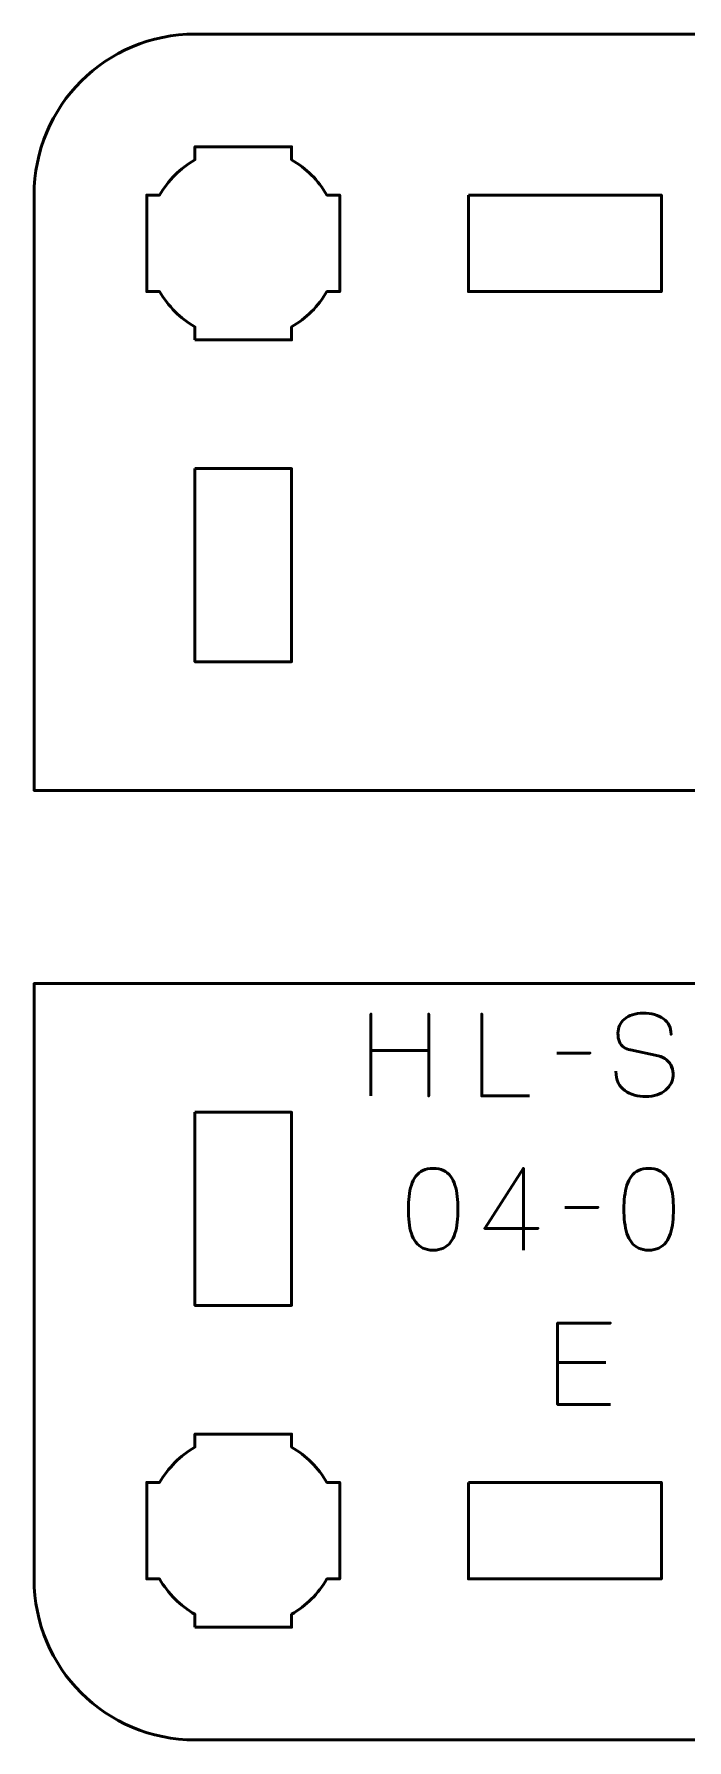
# Model space of a CAD drawing. Header units: centimetres. Extents: x -21.5 to -4.8, y -53.5 to -18.2.
# Drawn here: x -16.15 to -14.12, y -47.5 to -42.2 of the extents above; entities that cross this region are included whole.
import ezdxf

# ---------------------------------------------------------------- set-up
doc = ezdxf.new("R2010")
doc.units = ezdxf.units.CM
doc.header["$MEASUREMENT"] = 0
doc.layers.add('Layer 1', color=7, linetype='Continuous')

msp = doc.modelspace()

# ---------------------------------------------------------------- linework, layer by layer
at = {"layer": 'Layer 1', "lineweight": 53}
for points, knots in [([(-15.64994, -42.19997), (-15.64994, -42.19997), (-5.35004, -42.19997), (-5.35004, -42.19997), (-5.35004, -42.19997), (-5.07304, -42.19997), (-4.84994, -42.42306), (-4.84994, -42.70006), (-4.84994, -42.70006), (-4.84994, -42.70006), (-4.84994, -46.99992), (-4.84994, -46.99992), (-4.84994, -46.99992), (-4.84994, -47.27706), (-5.07304, -47.50002), (-5.35004, -47.50002), (-5.35004, -47.50002), (-5.35004, -47.50002), (-15.64994, -47.50002), (-15.64994, -47.50002), (-15.64994, -47.50002), (-15.92694, -47.50002), (-16.15004, -47.27706), (-16.15004, -46.99992), (-16.15004, -46.99992), (-16.15004, -46.99992), (-16.15004, -45.14998), (-16.15004, -45.14998), (-16.15004, -45.14998), (-16.15004, -45.14998), (-13.34992, -45.14998), (-13.34992, -45.14998), (-13.34992, -45.14998), (-13.34992, -45.14998), (-13.34992, -46.39999), (-13.34992, -46.39999), (-13.34992, -46.39999), (-13.34992, -46.39999), (-6.54992, -46.39999), (-6.54992, -46.39999), (-6.54992, -46.39999), (-6.54992, -45.38821), (-6.54992, -44.31176), (-6.54992, -43.29999), (-6.54992, -43.29999), (-6.54992, -43.29999), (-13.34992, -43.29999), (-13.34992, -43.29999), (-13.34992, -43.29999), (-13.34992, -43.29999), (-13.34992, -44.54998), (-13.34992, -44.54998), (-13.34992, -44.54998), (-13.34992, -44.54998), (-16.15004, -44.54998), (-16.15004, -44.54998), (-16.15004, -44.54998), (-16.15004, -44.54998), (-16.15004, -42.70006), (-16.15004, -42.70006), (-16.15004, -42.70006), (-16.15004, -42.42306), (-15.92694, -42.19997), (-15.64994, -42.19997)], [0, 0, 0, 0, 0.0625, 0.0625, 0.0625, 0.0625, 0.125, 0.125, 0.125, 0.125, 0.1875, 0.1875, 0.1875, 0.1875, 0.25, 0.25, 0.25, 0.25, 0.3125, 0.3125, 0.3125, 0.3125, 0.375, 0.375, 0.375, 0.375, 0.4375, 0.4375, 0.4375, 0.4375, 0.5, 0.5, 0.5, 0.5, 0.5625, 0.5625, 0.5625, 0.5625, 0.625, 0.625, 0.625, 0.625, 0.6875, 0.6875, 0.6875, 0.6875, 0.75, 0.75, 0.75, 0.75, 0.8125, 0.8125, 0.8125, 0.8125, 0.875, 0.875, 0.875, 0.875, 0.9375, 0.9375, 0.9375, 0.9375, 1, 1, 1, 1]), ([(-15.64995, -43.14999), (-15.64995, -43.14999), (-15.64995, -43.10988), (-15.64995, -43.10988), (-15.64995, -43.10988), (-15.69556, -43.08356), (-15.73348, -43.04553), (-15.7598, -43.00006), (-15.7598, -43.00006), (-15.7598, -43.00006), (-15.80002, -43.00006), (-15.80002, -43.00006), (-15.80002, -43.00006), (-15.80002, -43.00006), (-15.80002, -42.84999), (-15.80002, -42.84999), (-15.80002, -42.84999), (-15.80002, -42.84999), (-15.80002, -42.70006), (-15.80002, -42.70006), (-15.80002, -42.70006), (-15.80002, -42.70006), (-15.7598, -42.70006), (-15.7598, -42.70006), (-15.7598, -42.70006), (-15.73348, -42.65444), (-15.69556, -42.61656), (-15.64995, -42.59024), (-15.64995, -42.59024), (-15.64995, -42.59024), (-15.64995, -42.54999), (-15.64995, -42.54999), (-15.64995, -42.54999), (-15.64995, -42.54999), (-15.50002, -42.54999), (-15.50002, -42.54999), (-15.50002, -42.54999), (-15.50002, -42.54999), (-15.34994, -42.54999), (-15.34994, -42.54999), (-15.34994, -42.54999), (-15.34994, -42.54999), (-15.34994, -42.59024), (-15.34994, -42.59024), (-15.34994, -42.59024), (-15.30447, -42.61656), (-15.26644, -42.65444), (-15.24012, -42.70006), (-15.24012, -42.70006), (-15.24012, -42.70006), (-15.20001, -42.70006), (-15.20001, -42.70006), (-15.20001, -42.70006), (-15.20001, -42.70006), (-15.20001, -42.84999), (-15.20001, -42.84999), (-15.20001, -42.84999), (-15.20001, -42.84999), (-15.20001, -43.00006), (-15.20001, -43.00006), (-15.20001, -43.00006), (-15.20001, -43.00006), (-15.24012, -43.00006), (-15.24012, -43.00006), (-15.24012, -43.00006), (-15.26644, -43.04553), (-15.30447, -43.08356), (-15.34994, -43.10988), (-15.34994, -43.10988), (-15.34994, -43.10988), (-15.34994, -43.14999), (-15.34994, -43.14999), (-15.34994, -43.14999), (-15.34994, -43.14999), (-15.50002, -43.14999), (-15.50002, -43.14999), (-15.50002, -43.14999), (-15.50002, -43.14999), (-15.64995, -43.14999), (-15.64995, -43.14999)], [0, 0, 0, 0, 0.05, 0.05, 0.05, 0.05, 0.1, 0.1, 0.1, 0.1, 0.15, 0.15, 0.15, 0.15, 0.2, 0.2, 0.2, 0.2, 0.25, 0.25, 0.25, 0.25, 0.3, 0.3, 0.3, 0.3, 0.35, 0.35, 0.35, 0.35, 0.4, 0.4, 0.4, 0.4, 0.45, 0.45, 0.45, 0.45, 0.5, 0.5, 0.5, 0.5, 0.55, 0.55, 0.55, 0.55, 0.6, 0.6, 0.6, 0.6, 0.65, 0.65, 0.65, 0.65, 0.7, 0.7, 0.7, 0.7, 0.75, 0.75, 0.75, 0.75, 0.8, 0.8, 0.8, 0.8, 0.85, 0.85, 0.85, 0.85, 0.9, 0.9, 0.9, 0.9, 0.95, 0.95, 0.95, 0.95, 1, 1, 1, 1]), ([(-14.79999, -42.70006), (-14.79999, -42.70006), (-14.19999, -42.70006), (-14.19999, -42.70006), (-14.19999, -42.70006), (-14.19999, -42.70006), (-14.19999, -43.00007), (-14.19999, -43.00007), (-14.19999, -43.00007), (-14.19999, -43.00007), (-14.79999, -43.00007), (-14.79999, -43.00007), (-14.79999, -43.00007), (-14.79999, -43.00007), (-14.79999, -42.70006), (-14.79999, -42.70006)], [0, 0, 0, 0, 0.25, 0.25, 0.25, 0.25, 0.5, 0.5, 0.5, 0.5, 0.75, 0.75, 0.75, 0.75, 1, 1, 1, 1]), ([(-15.64994, -43.55001), (-15.64994, -43.55001), (-15.34994, -43.55001), (-15.34994, -43.55001), (-15.34994, -43.55001), (-15.34994, -43.55001), (-15.34994, -44.15002), (-15.34994, -44.15002), (-15.34994, -44.15002), (-15.34994, -44.15002), (-15.64994, -44.15002), (-15.64994, -44.15002), (-15.64994, -44.15002), (-15.64994, -44.15002), (-15.64994, -43.55001), (-15.64994, -43.55001)], [0, 0, 0, 0, 0.25, 0.25, 0.25, 0.25, 0.5, 0.5, 0.5, 0.5, 0.75, 0.75, 0.75, 0.75, 1, 1, 1, 1]), ([(-15.64994, -45.54998), (-15.64994, -45.54998), (-15.34994, -45.54998), (-15.34994, -45.54998), (-15.34994, -45.54998), (-15.34994, -45.54998), (-15.34994, -46.14998), (-15.34994, -46.14998), (-15.34994, -46.14998), (-15.34994, -46.14998), (-15.64994, -46.14998), (-15.64994, -46.14998), (-15.64994, -46.14998), (-15.64994, -46.14998), (-15.64994, -45.54998), (-15.64994, -45.54998)], [0, 0, 0, 0, 0.25, 0.25, 0.25, 0.25, 0.5, 0.5, 0.5, 0.5, 0.75, 0.75, 0.75, 0.75, 1, 1, 1, 1]), ([(-15.64995, -47.14999), (-15.64995, -47.14999), (-15.64995, -47.10988), (-15.64995, -47.10988), (-15.64995, -47.10988), (-15.69556, -47.08356), (-15.73348, -47.04553), (-15.7598, -47.00006), (-15.7598, -47.00006), (-15.7598, -47.00006), (-15.80002, -47.00006), (-15.80002, -47.00006), (-15.80002, -47.00006), (-15.80002, -47.00006), (-15.80002, -46.84999), (-15.80002, -46.84999), (-15.80002, -46.84999), (-15.80002, -46.84999), (-15.80002, -46.70006), (-15.80002, -46.70006), (-15.80002, -46.70006), (-15.80002, -46.70006), (-15.7598, -46.70006), (-15.7598, -46.70006), (-15.7598, -46.70006), (-15.73348, -46.65444), (-15.69556, -46.61656), (-15.64995, -46.59024), (-15.64995, -46.59024), (-15.64995, -46.59024), (-15.64995, -46.54999), (-15.64995, -46.54999), (-15.64995, -46.54999), (-15.64995, -46.54999), (-15.50002, -46.54999), (-15.50002, -46.54999), (-15.50002, -46.54999), (-15.50002, -46.54999), (-15.34994, -46.54999), (-15.34994, -46.54999), (-15.34994, -46.54999), (-15.34994, -46.54999), (-15.34994, -46.59024), (-15.34994, -46.59024), (-15.34994, -46.59024), (-15.30447, -46.61656), (-15.26644, -46.65444), (-15.24012, -46.70006), (-15.24012, -46.70006), (-15.24012, -46.70006), (-15.20001, -46.70006), (-15.20001, -46.70006), (-15.20001, -46.70006), (-15.20001, -46.70006), (-15.20001, -46.84999), (-15.20001, -46.84999), (-15.20001, -46.84999), (-15.20001, -46.84999), (-15.20001, -47.00006), (-15.20001, -47.00006), (-15.20001, -47.00006), (-15.20001, -47.00006), (-15.24012, -47.00006), (-15.24012, -47.00006), (-15.24012, -47.00006), (-15.26644, -47.04553), (-15.30447, -47.08356), (-15.34994, -47.10988), (-15.34994, -47.10988), (-15.34994, -47.10988), (-15.34994, -47.14999), (-15.34994, -47.14999), (-15.34994, -47.14999), (-15.34994, -47.14999), (-15.50002, -47.14999), (-15.50002, -47.14999), (-15.50002, -47.14999), (-15.50002, -47.14999), (-15.64995, -47.14999), (-15.64995, -47.14999)], [0, 0, 0, 0, 0.05, 0.05, 0.05, 0.05, 0.1, 0.1, 0.1, 0.1, 0.15, 0.15, 0.15, 0.15, 0.2, 0.2, 0.2, 0.2, 0.25, 0.25, 0.25, 0.25, 0.3, 0.3, 0.3, 0.3, 0.35, 0.35, 0.35, 0.35, 0.4, 0.4, 0.4, 0.4, 0.45, 0.45, 0.45, 0.45, 0.5, 0.5, 0.5, 0.5, 0.55, 0.55, 0.55, 0.55, 0.6, 0.6, 0.6, 0.6, 0.65, 0.65, 0.65, 0.65, 0.7, 0.7, 0.7, 0.7, 0.75, 0.75, 0.75, 0.75, 0.8, 0.8, 0.8, 0.8, 0.85, 0.85, 0.85, 0.85, 0.9, 0.9, 0.9, 0.9, 0.95, 0.95, 0.95, 0.95, 1, 1, 1, 1]), ([(-14.79999, -46.69993), (-14.79999, -46.69993), (-14.19999, -46.69993), (-14.19999, -46.69993), (-14.19999, -46.69993), (-14.19999, -46.69993), (-14.19999, -46.99992), (-14.19999, -46.99992), (-14.19999, -46.99992), (-14.19999, -46.99992), (-14.79999, -46.99992), (-14.79999, -46.99992), (-14.79999, -46.99992), (-14.79999, -46.99992), (-14.79999, -46.69993), (-14.79999, -46.69993)], [0, 0, 0, 0, 0.25, 0.25, 0.25, 0.25, 0.5, 0.5, 0.5, 0.5, 0.75, 0.75, 0.75, 0.75, 1, 1, 1, 1])]:
    msp.add_open_spline(points, degree=3, knots=knots, dxfattribs=at)
at = {"layer": 'Layer 1', "color": 5, "lineweight": 53}
for points, knots in [([(-15.1029, -45.49891), (-15.1029, -45.49891), (-15.1029, -45.35815), (-15.1029, -45.35815), (-15.1029, -45.35815), (-15.1029, -45.35815), (-14.92333, -45.35815), (-14.92333, -45.35815), (-14.92333, -45.35815), (-14.92333, -45.35815), (-14.92333, -45.49891), (-14.92333, -45.49891), (-14.92333, -45.49891), (-14.92333, -45.49891), (-14.92333, -45.24491), (-14.92333, -45.24491), (-14.92333, -45.24491), (-14.92333, -45.24491), (-14.92333, -45.35815), (-14.92333, -45.35815), (-14.92333, -45.35815), (-14.92333, -45.35815), (-15.1029, -45.35815), (-15.1029, -45.35815), (-15.1029, -45.35815), (-15.1029, -45.35815), (-15.1029, -45.24491), (-15.1029, -45.24491), (-15.1029, -45.24491), (-15.1029, -45.24491), (-15.1029, -45.49891), (-15.1029, -45.49891)], [0, 0, 0, 0, 0.125, 0.125, 0.125, 0.125, 0.25, 0.25, 0.25, 0.25, 0.375, 0.375, 0.375, 0.375, 0.5, 0.5, 0.5, 0.5, 0.625, 0.625, 0.625, 0.625, 0.75, 0.75, 0.75, 0.75, 0.875, 0.875, 0.875, 0.875, 1, 1, 1, 1]), ([(-14.61007, -45.49891), (-14.61007, -45.49891), (-14.75859, -45.49891), (-14.75859, -45.49891), (-14.75859, -45.49891), (-14.75859, -45.49891), (-14.75859, -45.24456), (-14.75859, -45.24456), (-14.75859, -45.24456), (-14.75859, -45.24456), (-14.75859, -45.49891), (-14.75859, -45.49891), (-14.75859, -45.49891), (-14.75859, -45.49891), (-14.61007, -45.49891), (-14.61007, -45.49891)], [0, 0, 0, 0, 0.25, 0.25, 0.25, 0.25, 0.5, 0.5, 0.5, 0.5, 0.75, 0.75, 0.75, 0.75, 1, 1, 1, 1]), ([(-14.3416, -45.422), (-14.34148, -45.43606), (-14.33901, -45.44811), (-14.33407, -45.45816), (-14.33407, -45.45816), (-14.32919, -45.46816), (-14.32237, -45.47633), (-14.31379, -45.48268), (-14.31379, -45.48268), (-14.30515, -45.48897), (-14.29521, -45.49362), (-14.28398, -45.49662), (-14.28398, -45.49662), (-14.27281, -45.49956), (-14.26081, -45.50103), (-14.24811, -45.50103), (-14.24811, -45.50103), (-14.2353, -45.50097), (-14.22377, -45.49909), (-14.21348, -45.4955), (-14.21348, -45.4955), (-14.20325, -45.49191), (-14.19449, -45.48709), (-14.18714, -45.48104), (-14.18714, -45.48104), (-14.17985, -45.47498), (-14.17421, -45.46822), (-14.17021, -45.46069), (-14.17021, -45.46069), (-14.16621, -45.45317), (-14.16409, -45.44546), (-14.1638, -45.43753), (-14.1638, -45.43753), (-14.16345, -45.42712), (-14.16497, -45.41759), (-14.16833, -45.40901), (-14.16833, -45.40901), (-14.17168, -45.40043), (-14.17685, -45.39325), (-14.18385, -45.38737), (-14.18385, -45.38737), (-14.19079, -45.38149), (-14.19955, -45.37738), (-14.21001, -45.37508), (-14.21001, -45.37508), (-14.21001, -45.37508), (-14.29644, -45.35639), (-14.29644, -45.35639), (-14.29644, -45.35639), (-14.30456, -45.35468), (-14.31155, -45.3518), (-14.31732, -45.3478), (-14.31732, -45.3478), (-14.32308, -45.34375), (-14.32755, -45.33816), (-14.3306, -45.33099), (-14.3306, -45.33099), (-14.33366, -45.32387), (-14.33525, -45.31482), (-14.33525, -45.30382), (-14.33525, -45.30382), (-14.33525, -45.29547), (-14.33354, -45.28759), (-14.33008, -45.28019), (-14.33008, -45.28019), (-14.32667, -45.27278), (-14.32161, -45.26625), (-14.31496, -45.26049), (-14.31496, -45.26049), (-14.30832, -45.25479), (-14.30009, -45.25032), (-14.29033, -45.24708), (-14.29033, -45.24708), (-14.28051, -45.24379), (-14.26928, -45.24214), (-14.25658, -45.24209), (-14.25658, -45.24209), (-14.24382, -45.24209), (-14.23212, -45.24356), (-14.22142, -45.2465), (-14.22142, -45.2465), (-14.21078, -45.24944), (-14.20155, -45.25367), (-14.19378, -45.25931), (-14.19378, -45.25931), (-14.18602, -45.26496), (-14.18003, -45.2719), (-14.17591, -45.28001), (-14.17591, -45.28001), (-14.17179, -45.28818), (-14.16985, -45.29753), (-14.17015, -45.30806), (-14.17015, -45.30806), (-14.16985, -45.29753), (-14.17179, -45.28818), (-14.17591, -45.28001), (-14.17591, -45.28001), (-14.18003, -45.2719), (-14.18602, -45.26496), (-14.19378, -45.25931), (-14.19378, -45.25931), (-14.20155, -45.25367), (-14.21078, -45.24944), (-14.22142, -45.2465), (-14.22142, -45.2465), (-14.23212, -45.24356), (-14.24382, -45.24209), (-14.25658, -45.24209), (-14.25658, -45.24209), (-14.26928, -45.24214), (-14.28051, -45.24379), (-14.29033, -45.24708), (-14.29033, -45.24708), (-14.30009, -45.25032), (-14.30832, -45.25479), (-14.31496, -45.26049), (-14.31496, -45.26049), (-14.32161, -45.26625), (-14.32667, -45.27278), (-14.33008, -45.28019), (-14.33008, -45.28019), (-14.33354, -45.28759), (-14.33525, -45.29547), (-14.33525, -45.30382), (-14.33525, -45.30382), (-14.33525, -45.31482), (-14.33372, -45.32387), (-14.33078, -45.33093), (-14.33078, -45.33093), (-14.32778, -45.33804), (-14.32337, -45.34357), (-14.31761, -45.34763), (-14.31761, -45.34763), (-14.31185, -45.35162), (-14.30479, -45.35456), (-14.29644, -45.35639), (-14.29644, -45.35639), (-14.29644, -45.35639), (-14.21001, -45.37508), (-14.21001, -45.37508), (-14.21001, -45.37508), (-14.19931, -45.37738), (-14.19049, -45.38149), (-14.18355, -45.38737), (-14.18355, -45.38737), (-14.17656, -45.39325), (-14.17144, -45.40043), (-14.16815, -45.40901), (-14.16815, -45.40901), (-14.16492, -45.41759), (-14.16345, -45.42712), (-14.1638, -45.43753), (-14.1638, -45.43753), (-14.16409, -45.44546), (-14.16621, -45.45317), (-14.17021, -45.46069), (-14.17021, -45.46069), (-14.17421, -45.46822), (-14.17985, -45.47498), (-14.18714, -45.48104), (-14.18714, -45.48104), (-14.19449, -45.48709), (-14.20325, -45.49191), (-14.21348, -45.4955), (-14.21348, -45.4955), (-14.22377, -45.49909), (-14.2353, -45.50097), (-14.24811, -45.50103), (-14.24811, -45.50103), (-14.26081, -45.50103), (-14.27281, -45.49956), (-14.28398, -45.49662), (-14.28398, -45.49662), (-14.29521, -45.49362), (-14.30515, -45.48897), (-14.31379, -45.48268), (-14.31379, -45.48268), (-14.32237, -45.47633), (-14.32919, -45.46816), (-14.33407, -45.45816), (-14.33407, -45.45816), (-14.33901, -45.44811), (-14.34148, -45.43606), (-14.3416, -45.422)], [0, 0, 0, 0, 0.0217391, 0.0217391, 0.0217391, 0.0217391, 0.0434783, 0.0434783, 0.0434783, 0.0434783, 0.0652174, 0.0652174, 0.0652174, 0.0652174, 0.0869565, 0.0869565, 0.0869565, 0.0869565, 0.1086957, 0.1086957, 0.1086957, 0.1086957, 0.1304348, 0.1304348, 0.1304348, 0.1304348, 0.1521739, 0.1521739, 0.1521739, 0.1521739, 0.173913, 0.173913, 0.173913, 0.173913, 0.1956522, 0.1956522, 0.1956522, 0.1956522, 0.2173913, 0.2173913, 0.2173913, 0.2173913, 0.2391304, 0.2391304, 0.2391304, 0.2391304, 0.2608696, 0.2608696, 0.2608696, 0.2608696, 0.2826087, 0.2826087, 0.2826087, 0.2826087, 0.3043478, 0.3043478, 0.3043478, 0.3043478, 0.326087, 0.326087, 0.326087, 0.326087, 0.3478261, 0.3478261, 0.3478261, 0.3478261, 0.3695652, 0.3695652, 0.3695652, 0.3695652, 0.3913043, 0.3913043, 0.3913043, 0.3913043, 0.4130435, 0.4130435, 0.4130435, 0.4130435, 0.4347826, 0.4347826, 0.4347826, 0.4347826, 0.4565217, 0.4565217, 0.4565217, 0.4565217, 0.4782609, 0.4782609, 0.4782609, 0.4782609, 0.5, 0.5, 0.5, 0.5, 0.5217391, 0.5217391, 0.5217391, 0.5217391, 0.5434783, 0.5434783, 0.5434783, 0.5434783, 0.5652174, 0.5652174, 0.5652174, 0.5652174, 0.5869565, 0.5869565, 0.5869565, 0.5869565, 0.6086957, 0.6086957, 0.6086957, 0.6086957, 0.6304348, 0.6304348, 0.6304348, 0.6304348, 0.6521739, 0.6521739, 0.6521739, 0.6521739, 0.673913, 0.673913, 0.673913, 0.673913, 0.6956522, 0.6956522, 0.6956522, 0.6956522, 0.7173913, 0.7173913, 0.7173913, 0.7173913, 0.7391304, 0.7391304, 0.7391304, 0.7391304, 0.7608696, 0.7608696, 0.7608696, 0.7608696, 0.7826087, 0.7826087, 0.7826087, 0.7826087, 0.8043478, 0.8043478, 0.8043478, 0.8043478, 0.826087, 0.826087, 0.826087, 0.826087, 0.8478261, 0.8478261, 0.8478261, 0.8478261, 0.8695652, 0.8695652, 0.8695652, 0.8695652, 0.8913043, 0.8913043, 0.8913043, 0.8913043, 0.9130435, 0.9130435, 0.9130435, 0.9130435, 0.9347826, 0.9347826, 0.9347826, 0.9347826, 0.9565217, 0.9565217, 0.9565217, 0.9565217, 0.9782609, 0.9782609, 0.9782609, 0.9782609, 1, 1, 1, 1]), ([(-14.52505, -45.36591), (-14.52505, -45.36591), (-14.42239, -45.36591), (-14.42239, -45.36591), (-14.42239, -45.36591), (-14.42239, -45.36591), (-14.52505, -45.36591), (-14.52505, -45.36591)], [0, 0, 0, 0, 0.5, 0.5, 0.5, 0.5, 1, 1, 1, 1]), ([(-14.90957, -45.97833), (-14.89723, -45.97827), (-14.88658, -45.9761), (-14.87771, -45.97186), (-14.87771, -45.97186), (-14.86889, -45.96763), (-14.86154, -45.96157), (-14.85566, -45.95387), (-14.85566, -45.95387), (-14.84984, -45.94611), (-14.84525, -45.93694), (-14.84184, -45.92635), (-14.84184, -45.92635), (-14.83849, -45.91577), (-14.83608, -45.90419), (-14.83473, -45.89149), (-14.83473, -45.89149), (-14.83331, -45.87879), (-14.83261, -45.86544), (-14.83267, -45.85133), (-14.83267, -45.85133), (-14.83261, -45.83728), (-14.83331, -45.82393), (-14.83473, -45.81129), (-14.83473, -45.81129), (-14.83608, -45.79865), (-14.83849, -45.78701), (-14.84184, -45.77642), (-14.84184, -45.77642), (-14.84525, -45.7659), (-14.84984, -45.75673), (-14.85566, -45.74891), (-14.85566, -45.74891), (-14.86154, -45.74114), (-14.86889, -45.73509), (-14.87771, -45.73085), (-14.87771, -45.73085), (-14.88658, -45.72656), (-14.89723, -45.72439), (-14.90957, -45.72433), (-14.90957, -45.72433), (-14.92192, -45.72439), (-14.93256, -45.72656), (-14.94144, -45.73085), (-14.94144, -45.73085), (-14.95026, -45.73509), (-14.95761, -45.74114), (-14.96349, -45.74891), (-14.96349, -45.74891), (-14.96931, -45.75673), (-14.9739, -45.7659), (-14.97731, -45.77642), (-14.97731, -45.77642), (-14.98066, -45.78701), (-14.98307, -45.79865), (-14.98442, -45.81129), (-14.98442, -45.81129), (-14.98583, -45.82393), (-14.98654, -45.83728), (-14.98648, -45.85133), (-14.98648, -45.85133), (-14.98654, -45.86544), (-14.98583, -45.87879), (-14.98442, -45.89149), (-14.98442, -45.89149), (-14.98307, -45.90419), (-14.98066, -45.91577), (-14.97731, -45.92635), (-14.97731, -45.92635), (-14.9739, -45.93694), (-14.96931, -45.94611), (-14.96349, -45.95387), (-14.96349, -45.95387), (-14.95761, -45.96157), (-14.95026, -45.96763), (-14.94144, -45.97186), (-14.94144, -45.97186), (-14.93256, -45.9761), (-14.92192, -45.97827), (-14.90957, -45.97833)], [0, 0, 0, 0, 0.05, 0.05, 0.05, 0.05, 0.1, 0.1, 0.1, 0.1, 0.15, 0.15, 0.15, 0.15, 0.2, 0.2, 0.2, 0.2, 0.25, 0.25, 0.25, 0.25, 0.3, 0.3, 0.3, 0.3, 0.35, 0.35, 0.35, 0.35, 0.4, 0.4, 0.4, 0.4, 0.45, 0.45, 0.45, 0.45, 0.5, 0.5, 0.5, 0.5, 0.55, 0.55, 0.55, 0.55, 0.6, 0.6, 0.6, 0.6, 0.65, 0.65, 0.65, 0.65, 0.7, 0.7, 0.7, 0.7, 0.75, 0.75, 0.75, 0.75, 0.8, 0.8, 0.8, 0.8, 0.85, 0.85, 0.85, 0.85, 0.9, 0.9, 0.9, 0.9, 0.95, 0.95, 0.95, 0.95, 1, 1, 1, 1]), ([(-14.90957, -45.97833), (-14.89723, -45.97827), (-14.88658, -45.9761), (-14.87771, -45.97186), (-14.87771, -45.97186), (-14.86889, -45.96763), (-14.86154, -45.96157), (-14.85566, -45.95387), (-14.85566, -45.95387), (-14.84984, -45.94611), (-14.84525, -45.93694), (-14.84184, -45.92635), (-14.84184, -45.92635), (-14.83849, -45.91577), (-14.83608, -45.90419), (-14.83473, -45.89149), (-14.83473, -45.89149), (-14.83331, -45.87879), (-14.83261, -45.86544), (-14.83267, -45.85133), (-14.83267, -45.85133), (-14.83261, -45.83728), (-14.83331, -45.82393), (-14.83473, -45.81129), (-14.83473, -45.81129), (-14.83608, -45.79865), (-14.83849, -45.78701), (-14.84184, -45.77642), (-14.84184, -45.77642), (-14.84525, -45.7659), (-14.84984, -45.75673), (-14.85566, -45.74891), (-14.85566, -45.74891), (-14.86154, -45.74114), (-14.86889, -45.73509), (-14.87771, -45.73085), (-14.87771, -45.73085), (-14.88658, -45.72656), (-14.89723, -45.72439), (-14.90957, -45.72433), (-14.90957, -45.72433), (-14.92192, -45.72439), (-14.93256, -45.72656), (-14.94144, -45.73085), (-14.94144, -45.73085), (-14.95026, -45.73509), (-14.95761, -45.74114), (-14.96349, -45.74891), (-14.96349, -45.74891), (-14.96931, -45.75673), (-14.9739, -45.7659), (-14.97731, -45.77642), (-14.97731, -45.77642), (-14.98066, -45.78701), (-14.98307, -45.79865), (-14.98442, -45.81129), (-14.98442, -45.81129), (-14.98583, -45.82393), (-14.98654, -45.83728), (-14.98648, -45.85133), (-14.98648, -45.85133), (-14.98654, -45.86544), (-14.98583, -45.87879), (-14.98442, -45.89149), (-14.98442, -45.89149), (-14.98307, -45.90419), (-14.98066, -45.91577), (-14.97731, -45.92635), (-14.97731, -45.92635), (-14.9739, -45.93694), (-14.96931, -45.94611), (-14.96349, -45.95387), (-14.96349, -45.95387), (-14.95761, -45.96157), (-14.95026, -45.96763), (-14.94144, -45.97186), (-14.94144, -45.97186), (-14.93256, -45.9761), (-14.92192, -45.97827), (-14.90957, -45.97833)], [0, 0, 0, 0, 0.05, 0.05, 0.05, 0.05, 0.1, 0.1, 0.1, 0.1, 0.15, 0.15, 0.15, 0.15, 0.2, 0.2, 0.2, 0.2, 0.25, 0.25, 0.25, 0.25, 0.3, 0.3, 0.3, 0.3, 0.35, 0.35, 0.35, 0.35, 0.4, 0.4, 0.4, 0.4, 0.45, 0.45, 0.45, 0.45, 0.5, 0.5, 0.5, 0.5, 0.55, 0.55, 0.55, 0.55, 0.6, 0.6, 0.6, 0.6, 0.65, 0.65, 0.65, 0.65, 0.7, 0.7, 0.7, 0.7, 0.75, 0.75, 0.75, 0.75, 0.8, 0.8, 0.8, 0.8, 0.85, 0.85, 0.85, 0.85, 0.9, 0.9, 0.9, 0.9, 0.95, 0.95, 0.95, 0.95, 1, 1, 1, 1]), ([(-14.62911, -45.97833), (-14.62911, -45.97833), (-14.62911, -45.72398), (-14.62911, -45.72398), (-14.62911, -45.72398), (-14.62911, -45.72398), (-14.74906, -45.9106), (-14.74906, -45.9106), (-14.74906, -45.9106), (-14.74906, -45.9106), (-14.58396, -45.9106), (-14.58396, -45.9106), (-14.58396, -45.9106), (-14.58396, -45.9106), (-14.74906, -45.9106), (-14.74906, -45.9106), (-14.74906, -45.9106), (-14.74906, -45.9106), (-14.62911, -45.72398), (-14.62911, -45.72398), (-14.62911, -45.72398), (-14.62911, -45.72398), (-14.62911, -45.97833), (-14.62911, -45.97833)], [0, 0, 0, 0, 0.1666667, 0.1666667, 0.1666667, 0.1666667, 0.3333333, 0.3333333, 0.3333333, 0.3333333, 0.5, 0.5, 0.5, 0.5, 0.6666667, 0.6666667, 0.6666667, 0.6666667, 0.8333333, 0.8333333, 0.8333333, 0.8333333, 1, 1, 1, 1]), ([(-14.23964, -45.97833), (-14.2273, -45.97827), (-14.21665, -45.9761), (-14.20778, -45.97186), (-14.20778, -45.97186), (-14.19896, -45.96763), (-14.19161, -45.96157), (-14.18573, -45.95387), (-14.18573, -45.95387), (-14.17991, -45.94611), (-14.17532, -45.93694), (-14.17191, -45.92635), (-14.17191, -45.92635), (-14.16856, -45.91577), (-14.16615, -45.90419), (-14.1648, -45.89149), (-14.1648, -45.89149), (-14.16338, -45.87879), (-14.16268, -45.86544), (-14.16274, -45.85133), (-14.16274, -45.85133), (-14.16268, -45.83728), (-14.16338, -45.82393), (-14.1648, -45.81129), (-14.1648, -45.81129), (-14.16615, -45.79865), (-14.16856, -45.78701), (-14.17191, -45.77642), (-14.17191, -45.77642), (-14.17532, -45.7659), (-14.17991, -45.75673), (-14.18573, -45.74891), (-14.18573, -45.74891), (-14.19161, -45.74114), (-14.19896, -45.73509), (-14.20778, -45.73085), (-14.20778, -45.73085), (-14.21665, -45.72656), (-14.2273, -45.72439), (-14.23964, -45.72433), (-14.23964, -45.72433), (-14.25199, -45.72439), (-14.26263, -45.72656), (-14.27151, -45.73085), (-14.27151, -45.73085), (-14.28033, -45.73509), (-14.28768, -45.74114), (-14.29356, -45.74891), (-14.29356, -45.74891), (-14.29938, -45.75673), (-14.30397, -45.7659), (-14.30738, -45.77642), (-14.30738, -45.77642), (-14.31073, -45.78701), (-14.31314, -45.79865), (-14.31449, -45.81129), (-14.31449, -45.81129), (-14.3159, -45.82393), (-14.31661, -45.83728), (-14.31655, -45.85133), (-14.31655, -45.85133), (-14.31661, -45.86544), (-14.3159, -45.87879), (-14.31449, -45.89149), (-14.31449, -45.89149), (-14.31314, -45.90419), (-14.31073, -45.91577), (-14.30738, -45.92635), (-14.30738, -45.92635), (-14.30397, -45.93694), (-14.29938, -45.94611), (-14.29356, -45.95387), (-14.29356, -45.95387), (-14.28768, -45.96157), (-14.28033, -45.96763), (-14.27151, -45.97186), (-14.27151, -45.97186), (-14.26263, -45.9761), (-14.25199, -45.97827), (-14.23964, -45.97833)], [0, 0, 0, 0, 0.05, 0.05, 0.05, 0.05, 0.1, 0.1, 0.1, 0.1, 0.15, 0.15, 0.15, 0.15, 0.2, 0.2, 0.2, 0.2, 0.25, 0.25, 0.25, 0.25, 0.3, 0.3, 0.3, 0.3, 0.35, 0.35, 0.35, 0.35, 0.4, 0.4, 0.4, 0.4, 0.45, 0.45, 0.45, 0.45, 0.5, 0.5, 0.5, 0.5, 0.55, 0.55, 0.55, 0.55, 0.6, 0.6, 0.6, 0.6, 0.65, 0.65, 0.65, 0.65, 0.7, 0.7, 0.7, 0.7, 0.75, 0.75, 0.75, 0.75, 0.8, 0.8, 0.8, 0.8, 0.85, 0.85, 0.85, 0.85, 0.9, 0.9, 0.9, 0.9, 0.95, 0.95, 0.95, 0.95, 1, 1, 1, 1]), ([(-14.23964, -45.97833), (-14.2273, -45.97827), (-14.21665, -45.9761), (-14.20778, -45.97186), (-14.20778, -45.97186), (-14.19896, -45.96763), (-14.19161, -45.96157), (-14.18573, -45.95387), (-14.18573, -45.95387), (-14.17991, -45.94611), (-14.17532, -45.93694), (-14.17191, -45.92635), (-14.17191, -45.92635), (-14.16856, -45.91577), (-14.16615, -45.90419), (-14.1648, -45.89149), (-14.1648, -45.89149), (-14.16338, -45.87879), (-14.16268, -45.86544), (-14.16274, -45.85133), (-14.16274, -45.85133), (-14.16268, -45.83728), (-14.16338, -45.82393), (-14.1648, -45.81129), (-14.1648, -45.81129), (-14.16615, -45.79865), (-14.16856, -45.78701), (-14.17191, -45.77642), (-14.17191, -45.77642), (-14.17532, -45.7659), (-14.17991, -45.75673), (-14.18573, -45.74891), (-14.18573, -45.74891), (-14.19161, -45.74114), (-14.19896, -45.73509), (-14.20778, -45.73085), (-14.20778, -45.73085), (-14.21665, -45.72656), (-14.2273, -45.72439), (-14.23964, -45.72433), (-14.23964, -45.72433), (-14.25199, -45.72439), (-14.26263, -45.72656), (-14.27151, -45.73085), (-14.27151, -45.73085), (-14.28033, -45.73509), (-14.28768, -45.74114), (-14.29356, -45.74891), (-14.29356, -45.74891), (-14.29938, -45.75673), (-14.30397, -45.7659), (-14.30738, -45.77642), (-14.30738, -45.77642), (-14.31073, -45.78701), (-14.31314, -45.79865), (-14.31449, -45.81129), (-14.31449, -45.81129), (-14.3159, -45.82393), (-14.31661, -45.83728), (-14.31655, -45.85133), (-14.31655, -45.85133), (-14.31661, -45.86544), (-14.3159, -45.87879), (-14.31449, -45.89149), (-14.31449, -45.89149), (-14.31314, -45.90419), (-14.31073, -45.91577), (-14.30738, -45.92635), (-14.30738, -45.92635), (-14.30397, -45.93694), (-14.29938, -45.94611), (-14.29356, -45.95387), (-14.29356, -45.95387), (-14.28768, -45.96157), (-14.28033, -45.96763), (-14.27151, -45.97186), (-14.27151, -45.97186), (-14.26263, -45.9761), (-14.25199, -45.97827), (-14.23964, -45.97833)], [0, 0, 0, 0, 0.05, 0.05, 0.05, 0.05, 0.1, 0.1, 0.1, 0.1, 0.15, 0.15, 0.15, 0.15, 0.2, 0.2, 0.2, 0.2, 0.25, 0.25, 0.25, 0.25, 0.3, 0.3, 0.3, 0.3, 0.35, 0.35, 0.35, 0.35, 0.4, 0.4, 0.4, 0.4, 0.45, 0.45, 0.45, 0.45, 0.5, 0.5, 0.5, 0.5, 0.55, 0.55, 0.55, 0.55, 0.6, 0.6, 0.6, 0.6, 0.65, 0.65, 0.65, 0.65, 0.7, 0.7, 0.7, 0.7, 0.75, 0.75, 0.75, 0.75, 0.8, 0.8, 0.8, 0.8, 0.85, 0.85, 0.85, 0.85, 0.9, 0.9, 0.9, 0.9, 0.95, 0.95, 0.95, 0.95, 1, 1, 1, 1]), ([(-14.5, -45.84533), (-14.5, -45.84533), (-14.39734, -45.84533), (-14.39734, -45.84533), (-14.39734, -45.84533), (-14.39734, -45.84533), (-14.5, -45.84533), (-14.5, -45.84533)], [0, 0, 0, 0, 0.5, 0.5, 0.5, 0.5, 1, 1, 1, 1]), ([(-14.35853, -46.45775), (-14.35853, -46.45775), (-14.52293, -46.45775), (-14.52293, -46.45775), (-14.52293, -46.45775), (-14.52293, -46.45775), (-14.52293, -46.20481), (-14.52293, -46.20481), (-14.52293, -46.20481), (-14.52293, -46.20481), (-14.35853, -46.20481), (-14.35853, -46.20481), (-14.35853, -46.20481), (-14.35853, -46.20481), (-14.52293, -46.20481), (-14.52293, -46.20481), (-14.52293, -46.20481), (-14.52293, -46.20481), (-14.52293, -46.45775), (-14.52293, -46.45775), (-14.52293, -46.45775), (-14.52293, -46.45775), (-14.35853, -46.45775), (-14.35853, -46.45775)], [0, 0, 0, 0, 0.1666667, 0.1666667, 0.1666667, 0.1666667, 0.3333333, 0.3333333, 0.3333333, 0.3333333, 0.5, 0.5, 0.5, 0.5, 0.6666667, 0.6666667, 0.6666667, 0.6666667, 0.8333333, 0.8333333, 0.8333333, 0.8333333, 1, 1, 1, 1]), ([(-14.37265, -46.32757), (-14.37265, -46.32757), (-14.52293, -46.32757), (-14.52293, -46.32757), (-14.52293, -46.32757), (-14.52293, -46.32757), (-14.37265, -46.32757), (-14.37265, -46.32757)], [0, 0, 0, 0, 0.5, 0.5, 0.5, 0.5, 1, 1, 1, 1])]:
    msp.add_open_spline(points, degree=3, knots=knots, dxfattribs=at)

doc.saveas('drawing.dxf')
